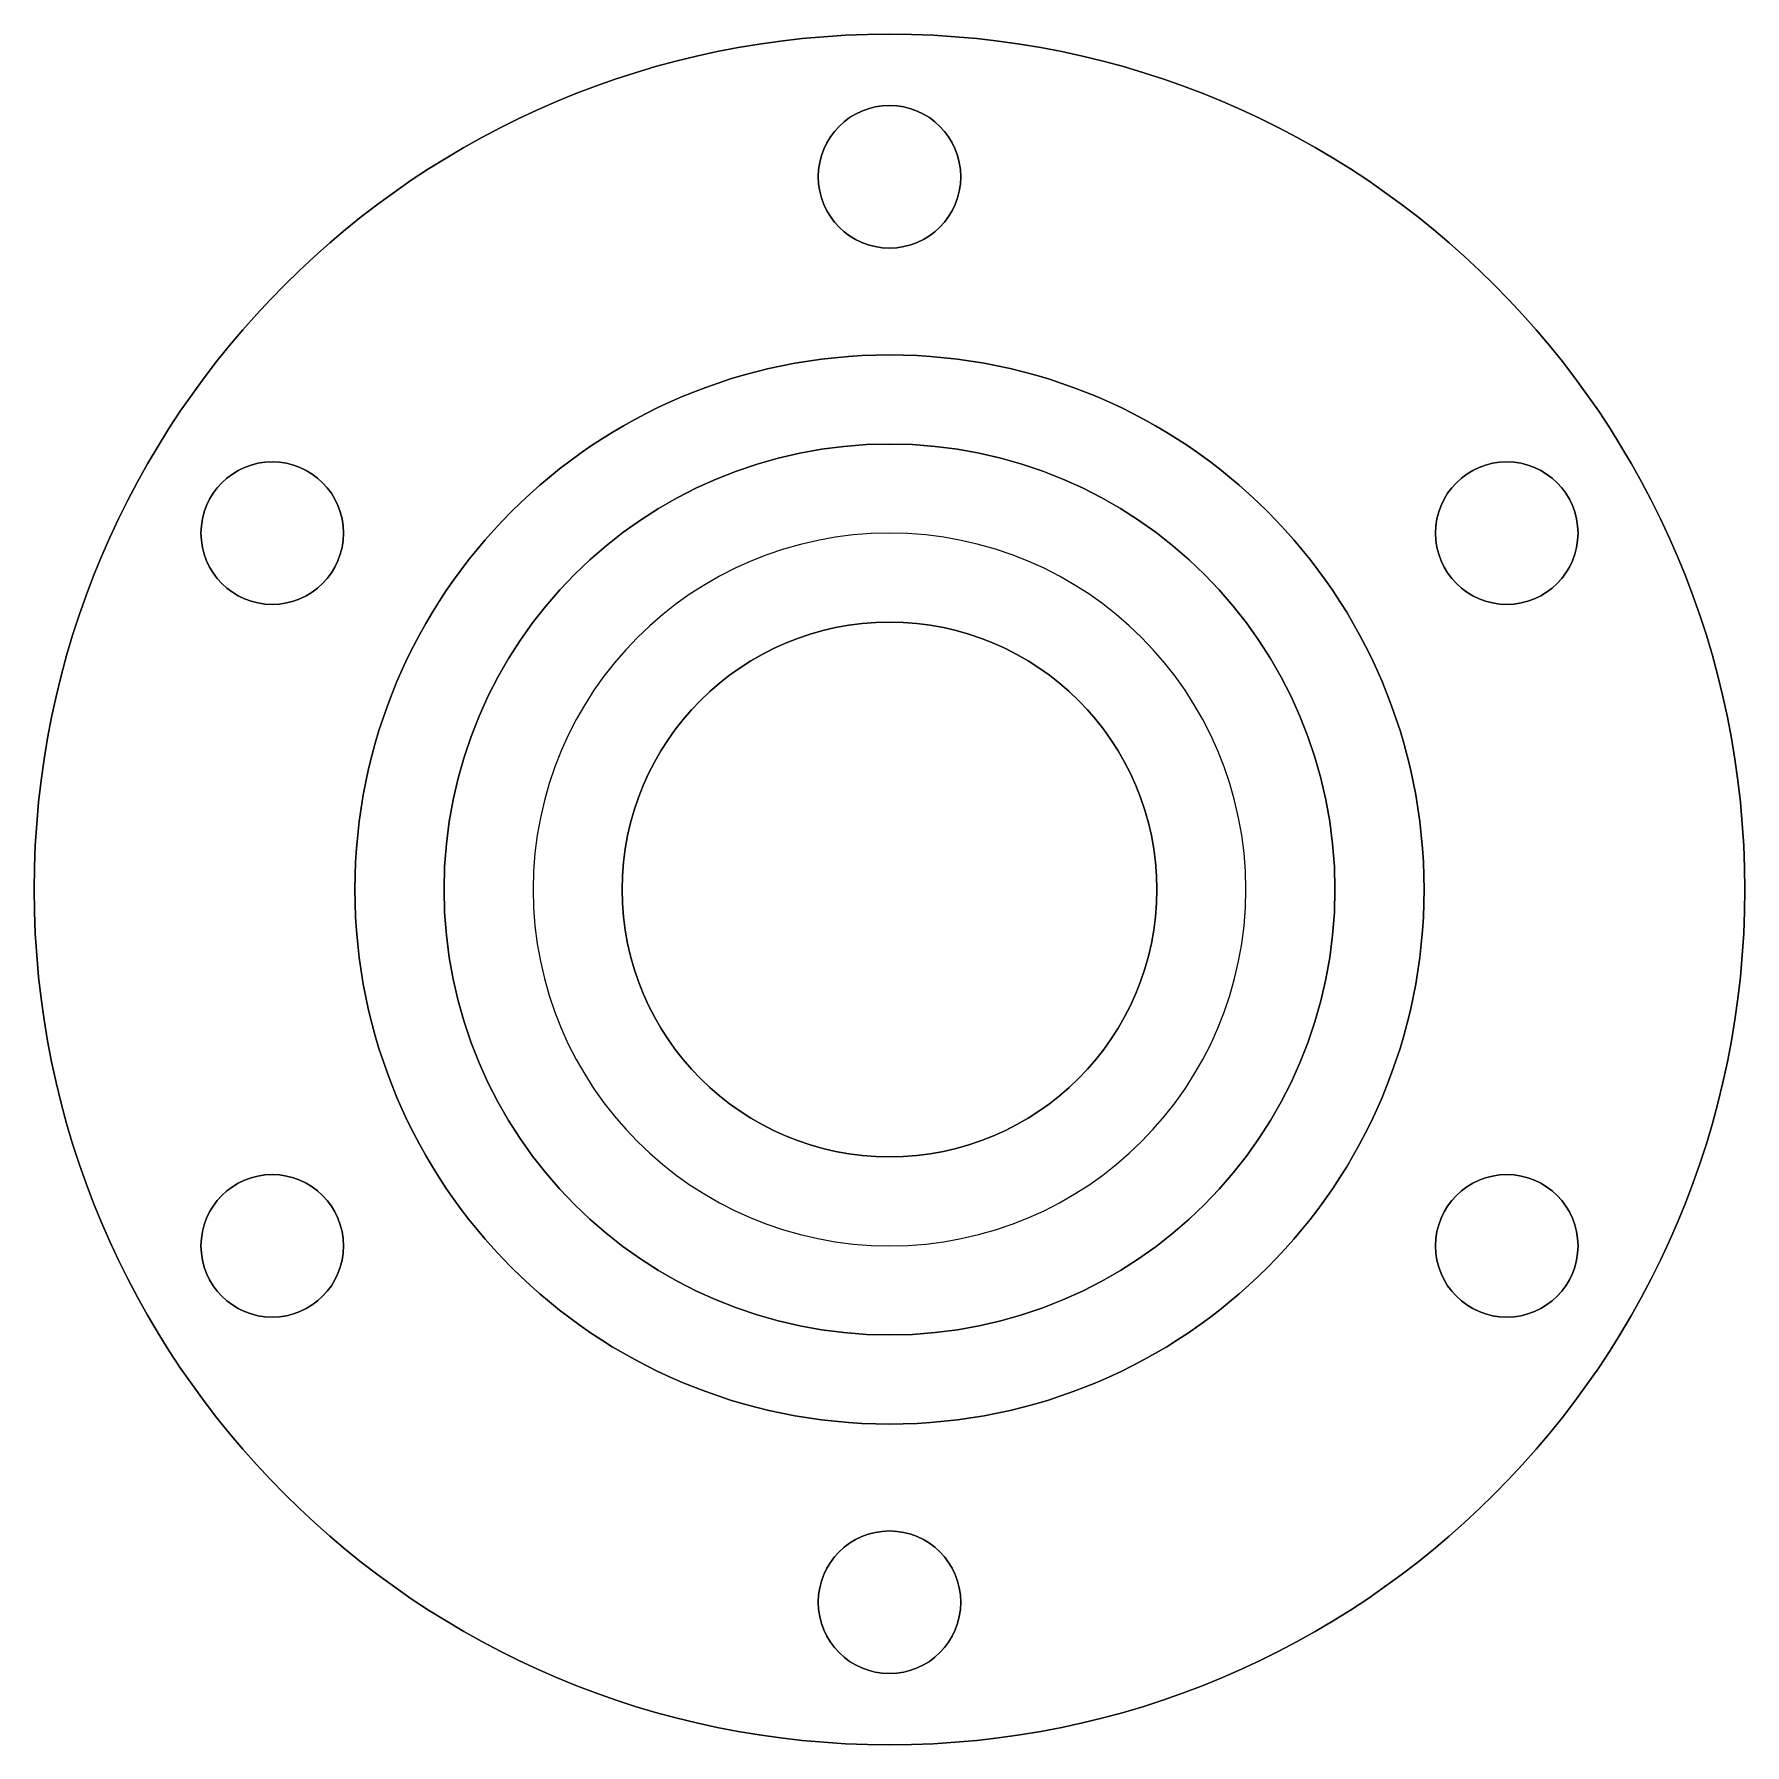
# Model space of a CAD drawing. Extents: x -170 to 234, y -48 to 56.
# Drawn here: x -170.3 to -74.3, y -39.9 to 56.1 of the extents above; entities that cross this region are included whole.
import ezdxf

# ---------------------------------------------------------------- set-up
doc = ezdxf.new("R2010")
doc.units = 0
for name, color, linetype in [('01-3D', 71, 'CONTINUOUS'), ('3-SCHNECKENROHR-BARREL', 4, 'CONTINUOUS'), ('5-DURCHGANGSGEWINDE_M8X1_5', 225, 'CONTINUOUS')]:
    doc.layers.add(name, color=color, linetype=linetype)

# ---------------------------------------------------------------- blocks, each defined once
blk = doc.blocks.new('*U11')
at = {"layer": '01-3D', "extrusion": (0, 0, -1)}
for centre, radius in [((122.335, 8.093, -20), 48), ((122.335, 8.093, -37), 48), ((122.335, 48.093, -20), 4), ((122.335, 48.093, -20), 4), ((122.335, 8.093), 30), ((122.335, 8.093, -20), 30), ((122.335, 8.093, -44), 25), ((156.976, 28.093, -20), 4), ((156.976, 28.093, -20), 4), ((87.694, 28.093, -20), 4), ((87.694, 28.093, -20), 4), ((122.335, 8.093), 20), ((122.335, 8.093, -20), 20), ((122.335, 8.093), 20), ((122.335, 8.093, -20), 20), ((122.335, 8.093, -20), 15), ((122.335, 8.093, -20), 15), ((156.976, -11.907, -20), 4), ((156.976, -11.907, -20), 4), ((87.694, -11.907, -20), 4), ((87.694, -11.907, -20), 4), ((122.335, -31.907, -20), 4), ((122.335, -31.907, -20), 4)]:
    blk.add_circle(centre, radius, dxfattribs=at)
at = {"layer": '01-3D'}
for centre, radius in [((-122.335, 8.093, 20), 48), ((-122.335, 8.093, 37), 48), ((-122.335, 48.093, 37), 4), ((-122.335, 48.093, 37), 4), ((-122.335, 8.093), 30), ((-122.335, 8.093, 20), 30), ((-122.335, 8.093, 37), 25), ((-122.335, 8.093, 37), 25), ((-122.335, 8.093, 44), 25), ((-156.976, 28.093, 37), 4), ((-156.976, 28.093, 37), 4), ((-87.694, 28.093, 37), 4), ((-87.694, 28.093, 37), 4), ((-122.335, 8.093, 44), 15), ((-122.335, 8.093, 44), 15), ((-156.976, -11.907, 37), 4), ((-156.976, -11.907, 37), 4), ((-87.694, -11.907, 37), 4), ((-87.694, -11.907, 37), 4), ((-122.335, -31.907, 37), 4), ((-122.335, -31.907, 37), 4)]:
    blk.add_circle(centre, radius, dxfattribs=at)

msp = doc.modelspace()

# ---------------------------------------------------------------- linework, layer by layer
at = {"layer": '3-SCHNECKENROHR-BARREL'}
msp.add_circle((-122.335, 8.093, 20), 30, dxfattribs=at)

# ---------------------------------------------------------------- block references
at = {"layer": '5-DURCHGANGSGEWINDE_M8X1_5'}
msp.add_blockref('*U11', (0, 0), dxfattribs=at)

doc.saveas('drawing.dxf')
